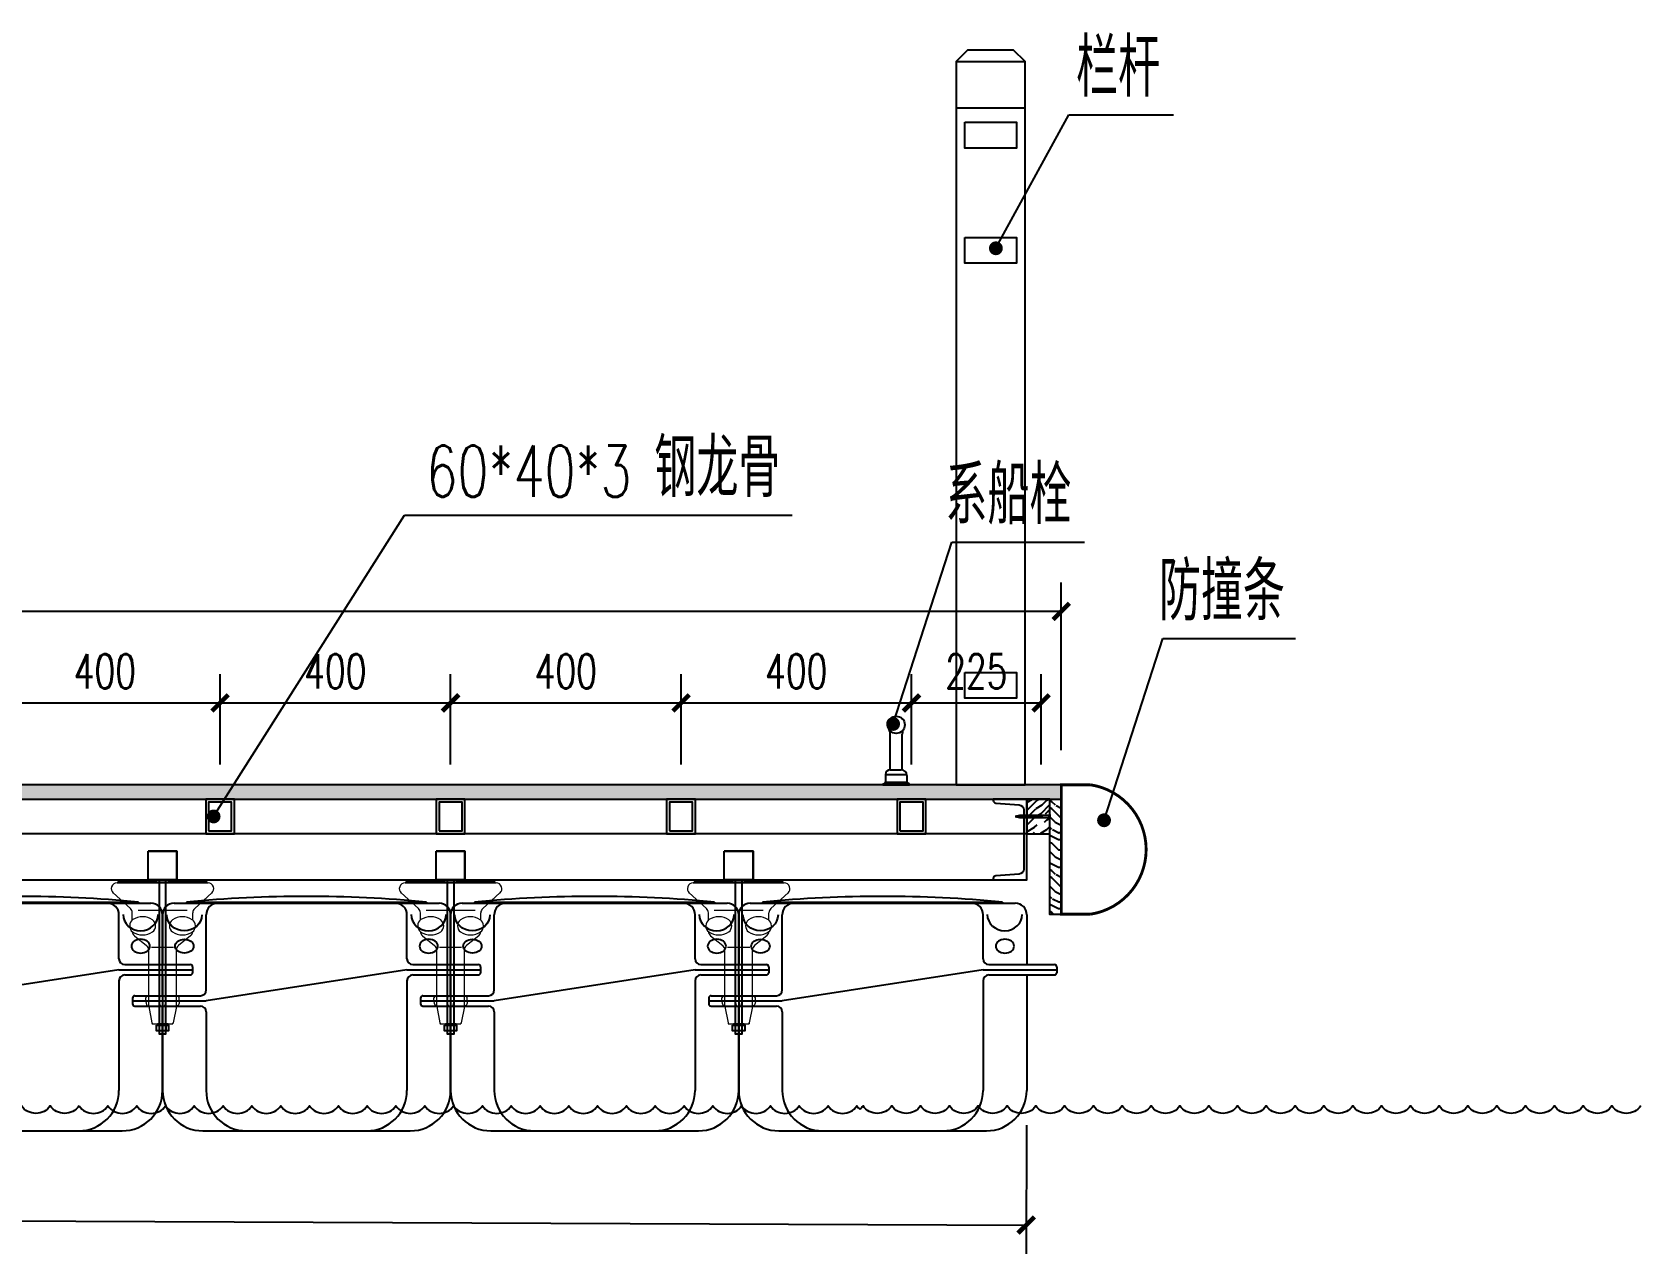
# Model space of a CAD drawing. Header units: millimetres. Extents: x -1003406 to 3312184, y 81337 to 716393.
# Drawn here: x 1095344 to 1098136, y 403350 to 405471 of the extents above; entities that cross this region are included whole.
import ezdxf

# ---------------------------------------------------------------- set-up
doc = ezdxf.new("R2010")
doc.units = ezdxf.units.MM
doc.header["$LTSCALE"] = 10
doc.layers.get('0').update_dxf_attribs({"linetype": 'CONTINUOUS'})
doc.layers.get('Defpoints').update_dxf_attribs({"linetype": 'CONTINUOUS'})
for name, color, linetype in [('DIM_LEAD', 3, 'CONTINUOUS'), ('PUB_DIM', 3, 'CONTINUOUS'), ('PUB_TEXT', 7, 'CONTINUOUS'), ('W-_ANTICOLLISION防撞措施', 192, 'CONTINUOUS'), ('W-bridge approach引桥', 4, 'CONTINUOUS'), ('W-FLOAT_BOWL浮筒', 253, 'CONTINUOUS'), ('W-PLASTIC_RAILINGS塑木栏杆', 6, 'CONTINUOUS'), ('W-STEEL_FRAME钢架', 3, 'CONTINUOUS'), ('W-WOOD_FLOOR木地板', 30, 'CONTINUOUS'), ('W-WOOD_STUD木龙骨', 25, 'CONTINUOUS'), ('变形缝', 4, 'CONTINUOUS'), ('塑木板', 32, 'CONTINUOUS'), ('尺寸', 6, 'CONTINUOUS'), ('木板', 42, 'CONTINUOUS'), ('栏杆', 4, 'CONTINUOUS'), ('短销钉', 253, 'CONTINUOUS'), ('螺栓', 146, 'CONTINUOUS'), ('龙骨', 10, 'CONTINUOUS')]:
    doc.layers.add(name, color=color, linetype=linetype)
doc.layers.add('伯利恒浮筒', color=5, linetype='CONTINUOUS', lineweight=5)
doc.styles.add('_TCH_DIM', font='SIMPLEX', dxfattribs={"bigfont": 'GBCBIG'})
doc.styles.add('_TCH_DIM_T3', font='SIMPLEX', dxfattribs={"width": 0.705882, "bigfont": 'GBCBIG'})
doc.dimstyles.new('_T&20', dxfattribs={"dimtxt": 59.5, "dimasz": 20, "dimexe": 50, "dimexo": 60, "dimgap": 20, "dimtad": 1, "dimdec": 0, "dimzin": 0, "dimdsep": 46, "dimtxsty": '_TCH_DIM_T3', "dimblk": 'ARCHTICK', "dimcen": 0.09, "dimclrt": 7, "dimazin": 2, "dimtfac": 1, "dimtdec": 0, "dimtix": 1, "dimtmove": 2, "dimatfit": 3, "dimfxl": 1, "dimtolj": 1, "dimtzin": 0, "dimarcsym": 0})
doc.dimstyles.new('_TCH_ARCH&&20', dxfattribs={"dimtxt": 59.5, "dimasz": 20, "dimexe": 50, "dimexo": 60, "dimgap": 25.25, "dimtad": 1, "dimdec": 0, "dimzin": 0, "dimdsep": 46, "dimtxsty": '_TCH_DIM_T3', "dimblk": 'ARCHTICK', "dimcen": 0.09, "dimclrt": 7, "dimazin": 2, "dimtfac": 1, "dimtdec": 0, "dimtix": 1, "dimtmove": 2, "dimatfit": 3, "dimfxl": 100, "dimtolj": 1, "dimtzin": 0, "dimarcsym": 0})

# ---------------------------------------------------------------- blocks, each defined once
blk = doc.blocks.new('_ArchTick')
at = {"color": 0, "const_width": 0.4}
blk.add_lwpolyline([(-0.71, -0.71), (0.71, 0.71)], dxfattribs=at)
blk = doc.blocks.new('*D561')
at = {"layer": 'Defpoints', "color": 0, "transparency": 16777216}
for p in [(1093070.4, 403649.7), (1097070.4, 403633.8), (1097069.5, 403400.3)]:
    blk.add_point(p, dxfattribs=at)
at = {"layer": 'PUB_DIM', "color": 0, "lineweight": -2, "transparency": 16777216}
for p, q in [((1093070.2, 403589.7), (1093069.3, 403366.3)), ((1097070.2, 403573.8), (1097069.3, 403350.3)), ((1093069.5, 403416.3), (1097069.5, 403400.3))]:
    blk.add_line(p, q, dxfattribs=at)
at = {"layer": 'PUB_DIM', "color": 0, "lineweight": -2, "transparency": 16777216, "xscale": 20, "yscale": 20, "zscale": 20}
for p, rotation in [((1093069.5, 403416.3), 179.7718428806145), ((1097069.5, 403400.3), 359.7718428806145)]:
    blk.add_blockref('_ArchTick', p, dxfattribs=dict(at, rotation=rotation))
at = {"layer": 'PUB_DIM', "color": 7, "transparency": 16777216, "insert": (1095069.7, 403458.1), "char_height": 59.5, "attachment_point": 5, "rotation": 359.7718, "style": '_TCH_DIM_T3'}
blk.add_mtext('\\A1;4000', dxfattribs=at)
blk = doc.blocks.new('*D562')
at = {"layer": 'Defpoints', "color": 0, "transparency": 16777216}
for p in [(1093010.4, 404465.3), (1093010.4, 404214.6), (1097130.4, 404164.5)]:
    blk.add_point(p, dxfattribs=at)
at = {"layer": 'PUB_DIM', "color": 0, "lineweight": -2, "transparency": 16777216}
for p, q in [((1093010.4, 404274.6), (1093010.4, 404515.3)), ((1097130.4, 404224.5), (1097130.4, 404515.3)), ((1097130.4, 404465.3), (1093010.4, 404465.3))]:
    blk.add_line(p, q, dxfattribs=at)
at = {"layer": 'PUB_DIM', "color": 0, "lineweight": -2, "transparency": 16777216, "xscale": 20, "yscale": 20, "zscale": 20, "rotation": 180}
blk.add_blockref('_ArchTick', (1093010.4, 404465.3), dxfattribs=at)
at = {"layer": 'PUB_DIM', "color": 0, "lineweight": -2, "transparency": 16777216, "xscale": 20, "yscale": 20, "zscale": 20}
blk.add_blockref('_ArchTick', (1097130.4, 404465.3), dxfattribs=at)
at = {"layer": 'PUB_DIM', "color": 7, "transparency": 16777216, "insert": (1095070.4, 404515), "char_height": 59.5, "attachment_point": 5, "style": '_TCH_DIM_T3'}
blk.add_mtext('\\A1;4120', dxfattribs=at)
blk = doc.blocks.new('*U540')
at = {"color": 5}
for p, q in [((2.5, -13.4), (-2.5, -14.2)), ((2.5, -13.4), (-2.5, -14.2)), ((2.5, -15.4), (-2.5, -16.2)), ((2.5, -15.4), (-2.5, -16.2)), ((2.5, -17.4), (-2.5, -18.2)), ((2.5, -17.4), (-2.5, -18.2)), ((2.5, -19.4), (-2.5, -20.2)), ((2.5, -19.4), (-2.5, -20.2)), ((2.5, -19.4), (-2.5, -20.2)), ((2.5, -19.4), (-2.5, -20.2)), ((2.5, -21.4), (-2.5, -22.2)), ((2.5, -21.4), (-2.5, -22.2)), ((2.5, -21.4), (-2.5, -22.2)), ((2.5, -21.4), (-2.5, -22.2)), ((2.5, -23.4), (-2.5, -24.2)), ((2.5, -23.4), (-2.5, -24.2)), ((2.5, -25.4), (-2.5, -26.2)), ((2.5, -25.4), (-2.5, -26.2)), ((2.5, -27.4), (-2.5, -28.2)), ((2.5, -27.4), (-2.5, -28.2)), ((-1.9, -52.5), (-1.9, -1)), ((-1.9, -1), (1.8, -1)), ((1.8, -1), (1.8, -52.5)), ((2.5, -29.4), (-2.5, -30.2)), ((2.5, -29.4), (-2.5, -30.2)), ((2.5, -29.4), (-2.5, -30.2)), ((2.5, -29.4), (-2.5, -30.2)), ((2.5, -31.4), (-2.5, -32.2)), ((2.5, -31.4), (-2.5, -32.2)), ((2.5, -31.4), (-2.5, -32.2)), ((2.5, -31.4), (-2.5, -32.2)), ((2.5, -33.4), (-2.5, -34.2)), ((2.5, -33.4), (-2.5, -34.2)), ((2.5, -35.4), (-2.5, -36.2)), ((2.5, -35.4), (-2.5, -36.2)), ((2.5, -37.4), (-2.5, -38.2)), ((2.5, -37.4), (-2.5, -38.2)), ((2.5, -39.4), (-2.5, -40.2)), ((2.5, -39.4), (-2.5, -40.2)), ((2.5, -39.4), (-2.5, -40.2)), ((2.5, -39.4), (-2.5, -40.2)), ((2.5, -41.4), (-2.5, -42.2)), ((2.5, -41.4), (-2.5, -42.2)), ((2.5, -41.4), (-2.5, -42.2)), ((2.5, -41.4), (-2.5, -42.2)), ((2.5, -43.4), (-2.5, -44.2)), ((2.5, -43.4), (-2.5, -44.2)), ((2.5, -46.4), (-2.5, -47.2)), ((2.5, -46.4), (-2.5, -47.2)), ((2.5, -48.4), (-2.5, -49.2)), ((2.5, -48.4), (-2.5, -49.2)), ((2.5, -48.4), (-2.5, -49.2)), ((2.5, -48.4), (-2.5, -49.2)), ((2.5, -50.4), (-2.5, -51.2)), ((2.5, -50.4), (-2.5, -51.2)), ((2.5, -50.4), (-2.5, -51.2)), ((2.5, -50.4), (-2.5, -51.2)), ((2.5, -52.4), (-2.5, -53.2)), ((2.5, -52.4), (-2.5, -53.2)), ((2.5, -52.4), (-2.5, -53.2)), ((0, -60), (-1.9, -52.5)), ((2, -54.5), (-1.9, -55.1)), ((1.8, -52.5), (0, -60)), ((1.5, -56.6), (-1.4, -57)), ((1, -58.6), (-0.9, -59))]:
    blk.add_line(p, q, dxfattribs=at)
blk.add_lwpolyline([(-3.2, 0), (-2.2, -1), (2.2, -1), (3.2, 0)], close=True, dxfattribs=at)
blk = doc.blocks.new('A$C0837b8cf')
at = {"layer": 'W-STEEL_FRAME钢架'}
blk.add_lwpolyline([(0, 0), (0, 140), (58, 140), (58, 137.5, -0.414214), (53.8, 133.2), (13, 130.1, 0.385314), (5.3, 121.7), (5.3, 18.3, 0.385314), (13, 9.9), (53.8, 6.8, -0.414214), (58, 2.5), (58, 0)], format="xyb", close=True, dxfattribs=at)
blk = doc.blocks.new('blhft')
at = {"layer": 'W-FLOAT_BOWL浮筒'}
for p, q in [((-230, 395), (230, 395)), ((-208.5, 397), (208.2, 397)), ((-208.5, 397), (-208.5, 395)), ((208.2, 397), (208.2, 395)), ((-250, 234.5), (-250, 375)), ((-174.3, 244.5), (-174.3, 375)), ((174.3, 298.5), (174.3, 375)), ((250, 375), (250, 288.5)), ((174.3, 279.5), (-174.3, 225.5)), ((174.3, 279.5), (302.1, 279.5)), ((184.3, 288.5), (298.1, 288.5)), ((174.3, 260.5), (174.3, 70)), ((184.3, 270.5), (298.1, 270.5)), ((250, 270.5), (250, 70)), ((-302, 225.5), (-174.3, 225.5)), ((-298, 234.5), (-184.3, 234.5)), ((-298, 216.5), (-184.3, 216.5)), ((-250, 70), (-250, 216.5)), ((-174.3, 206.5), (-174.3, 70)), ((-180, 0), (180, 0))]:
    blk.add_line(p, q, dxfattribs=at)
at = {"layer": 'W-FLOAT_BOWL浮筒', "ltscale": 0.5}
for p, q in [((302.1, 284.5), (302.1, 274.5)), ((-302, 230.5), (-302, 220.5))]:
    blk.add_line(p, q, dxfattribs=at)
at = {"layer": 'W-FLOAT_BOWL浮筒'}
for centre, radius, start, end in [((-230, 375), 20, 90, 180), ((-0.2, -1768.5), 2175.5, 84.5043, 95.4957), ((-154.3, 375), 20, 90, 180), ((154.3, 375), 20, 0, 90), ((230, 375), 20, 0, 90), ((184.3, 298.5), 10, 180, 270), ((184.3, 260.5), 10, 90, 180), ((298.1, 274.5), 4, 270, 0), ((-184.3, 244.5), 10, 270, 0), ((-298, 220.5), 4, 180, 270), ((-184.3, 206.5), 10, 0, 90), ((-180, 70), 70, 180, 270), ((-104.3, 70), 70, 180, 270), ((104.3, 70), 70, 270, 0), ((180, 70), 70, 270, 0)]:
    blk.add_arc(centre, radius, start, end, dxfattribs=at)
at = {"layer": 'W-FLOAT_BOWL浮筒', "ltscale": 0.5}
for centre, start, end in [((298.1, 284.5), 0, 90), ((-298, 230.5), 90, 180)]:
    blk.add_arc(centre, 4, start, end, dxfattribs=at)
at = {"layer": 'W-FLOAT_BOWL浮筒', "extrusion": (0, 0, -1)}
blk.add_ellipse((-212.1, 375), major_axis=(-30.4, 0), ratio=0.921809, start_param=3.141593, end_param=6.283185, dxfattribs=at)
at = {"layer": 'W-FLOAT_BOWL浮筒'}
blk.add_ellipse((211.9, 375.4), major_axis=(30.4, 0.1), ratio=0.921809, start_param=3.141593, end_param=6.283185, dxfattribs=at)
blk.add_ellipse((-212.1, 320.5), major_axis=(-16, 0), ratio=0.75, dxfattribs=at)
at = {"layer": 'W-FLOAT_BOWL浮筒', "extrusion": (0, 0, -1)}
blk.add_ellipse((212.1, 320.5), major_axis=(16, 0), ratio=0.75, dxfattribs=at)
blk = doc.blocks.new('dxd')
at = {"layer": '短销钉', "lineweight": 13}
for p, q in [((-85.7, 227.1), (-55.8, 200.2)), ((-79, 244.5), (79, 244.5)), ((-77.5, 244.5), (-77.5, 246.5)), ((-77.5, 246.5), (77.5, 246.5)), ((85.7, 227.1), (55.8, 200.2)), ((77.5, 244.5), (77.5, 246.5)), ((-42.5, 197.2), (42.5, 197.2)), ((-52.5, 180.1), (-52.5, 192.7)), ((52.5, 180.1), (52.5, 192.7)), ((-48.8, 152.9), (-27.7, 135.8)), ((48.8, 152.9), (27.7, 135.8)), ((-24, 30), (-24, 128)), ((-19.2, 132.8), (19.2, 132.8)), ((24, 30), (24, 128)), ((-29, 38.9), (-29, 45)), ((-26, 48), (-24, 48)), ((-24, 30), (24, 30)), ((-24, 30), (-18.4, 2)), ((-6, 39), (-6, 44.3)), ((6, 39), (6, 44.3)), ((24, 30), (18.4, 2)), ((26, 48), (24, 48)), ((29, 38.9), (29, 45)), ((-16, 0), (16, 0))]:
    blk.add_line(p, q, dxfattribs=at)
at = {"layer": '短销钉', "lineweight": 13, "ltscale": 0.1}
for p, q in [((-18.4, 2), (-18, 0)), ((-18, 0), (-16, 0)), ((16, 0), (18, 0)), ((18.4, 2), (18, 0))]:
    blk.add_line(p, q, dxfattribs=at)
at = {"layer": '短销钉', "lineweight": 13}
for centre, radius, start, end in [((-79, 234.5), 10, 90, 228.0009), ((0, -1254.1), 1502.6, 87.0435, 92.9565), ((79, 234.5), 10, 311.9991, 90), ((-62.5, 192.7), 10, 0, 48.0009), ((62.5, 192.7), 10, 131.9991, 180), ((-43.5, 170), 13.5, 126.5657, 231), ((-34.5, 154.5), 31.4, 56.4166, 122.8531), ((-25.5, 170), 13.5, 308.3696, 51.9011), ((25.5, 170), 13.5, 128.0989, 231.6304), ((34.5, 154.5), 31.3, 57.1287, 123.6019), ((43.5, 170), 13.5, 309, 53.4343), ((-42.5, 160.6), 10, 184.1479, 231), ((-34.5, 185.6), 31.4, 236.1381, 303.5569), ((34.5, 185.6), 31.4, 236.4385, 303.8665), ((42.5, 160.6), 10, 309, 355.8521), ((-34, 128), 10, 0, 51), ((34, 128), 10, 129, 180), ((-26, 45), 3, 90, 180), ((-3, 44.3), 3, 115.3769, 180), ((0, 38), 10, 64.6231, 115.3769), ((3, 44.3), 3, 0, 64.6231), ((26, 45), 3, 0, 90), ((-16, 2.5), 2.5, 191.3099, 270), ((16, 2.5), 2.5, 270, 348.6901)]:
    blk.add_arc(centre, radius, start, end, dxfattribs=at)
for centre, major_axis, start_param, end_param in [((-23, 38.9), (0, -9), 4.712389, 6.115737), ((0, 39), (0, 9), 1.570796, 4.712389)]:
    blk.add_ellipse(centre, major_axis=major_axis, ratio=0.666667, start_param=start_param, end_param=end_param, dxfattribs=at)
at = {"layer": '短销钉', "lineweight": 13, "extrusion": (0, 0, -1)}
blk.add_ellipse((23, 38.9), major_axis=(0, -9), ratio=0.666667, start_param=4.712389, end_param=6.115737, dxfattribs=at)
blk = doc.blocks.new('短销固定件正视面')
at = {"layer": '塑木板', "color": 156}
blk.add_lwpolyline([(2149439.3, 351498.7), (2149442.3, 351498.7), (2149489.3, 351498.7), (2149489.3, 351451.7), (2149489.3, 351448.7), (2149439.3, 351448.7)], close=True, dxfattribs=at)
at = {"layer": '塑木板', "color": 5}
blk.add_lwpolyline([(2149489.3, 351448.7), (2149489.3, 351498.7), (2149439.3, 351498.7)], dxfattribs=at)
at = {"layer": '螺栓', "color": 156}
blk.add_lwpolyline([(2149458.3, 351448.7), (2149458.3, 351181.7), (2149470.3, 351181.7), (2149470.3, 351448.7)], dxfattribs=at)
for points in [[(2149453.8, 351196.7), (2149474.8, 351196.7), (2149474.8, 351186.7), (2149453.8, 351186.7)], [(2149455.3, 351198.7), (2149473.3, 351198.7), (2149473.3, 351196.7), (2149455.3, 351196.7)], [(2149458.8, 351196.7), (2149469.8, 351196.7), (2149469.8, 351186.7), (2149458.8, 351186.7)]]:
    blk.add_lwpolyline(points, close=True, dxfattribs=at)
blk = doc.blocks.new('A$Caaf65ce9')
at = {"layer": '栏杆'}
for p, q in [((0, 1255), (120, 1255)), ((0, 1175), (120, 1175))]:
    blk.add_line(p, q, dxfattribs=at)
for points in [[(0, 0), (120, 0), (120, 1255), (120, 1255), (100, 1275), (20, 1275), (0, 1255), (0, 1255)], [(15, 1150), (105, 1150), (105, 1105), (15, 1105)], [(15, 950), (105, 950), (105, 905), (15, 905)], [(15, 195), (105, 195), (105, 150), (15, 150)]]:
    blk.add_lwpolyline(points, close=True, dxfattribs=at)
blk = doc.blocks.new('*D570')
at = {"layer": 'Defpoints', "color": 0, "transparency": 16777216}
for p in [(1095670.4, 404306.5), (1095270.4, 404139.5), (1095670.4, 404139.5)]:
    blk.add_point(p, dxfattribs=at)
at = {"layer": 'PUB_DIM', "color": 0, "lineweight": -2, "transparency": 16777216}
for p, q in [((1095270.4, 404199.5), (1095270.4, 404356.5)), ((1095670.4, 404199.5), (1095670.4, 404356.5)), ((1095270.4, 404306.5), (1095670.4, 404306.5))]:
    blk.add_line(p, q, dxfattribs=at)
at = {"layer": 'PUB_DIM', "color": 0, "lineweight": -2, "transparency": 16777216, "xscale": 20, "yscale": 20, "zscale": 20, "rotation": 180}
blk.add_blockref('_ArchTick', (1095270.4, 404306.5), dxfattribs=at)
at = {"layer": 'PUB_DIM', "color": 0, "lineweight": -2, "transparency": 16777216, "xscale": 20, "yscale": 20, "zscale": 20}
blk.add_blockref('_ArchTick', (1095670.4, 404306.5), dxfattribs=at)
at = {"layer": 'PUB_DIM', "color": 7, "transparency": 16777216, "insert": (1095470.4, 404361.5), "char_height": 59.5, "attachment_point": 5, "style": '_TCH_DIM_T3'}
blk.add_mtext('\\A1;400', dxfattribs=at)
blk = doc.blocks.new('*D571')
at = {"layer": 'Defpoints', "color": 0, "transparency": 16777216}
for p in [(1096070.4, 404306.5), (1095670.4, 404139.5), (1096070.4, 404139.5)]:
    blk.add_point(p, dxfattribs=at)
at = {"layer": 'PUB_DIM', "color": 0, "lineweight": -2, "transparency": 16777216}
for p, q in [((1095670.4, 404199.5), (1095670.4, 404356.5)), ((1096070.4, 404199.5), (1096070.4, 404356.5)), ((1095670.4, 404306.5), (1096070.4, 404306.5))]:
    blk.add_line(p, q, dxfattribs=at)
at = {"layer": 'PUB_DIM', "color": 0, "lineweight": -2, "transparency": 16777216, "xscale": 20, "yscale": 20, "zscale": 20, "rotation": 180}
blk.add_blockref('_ArchTick', (1095670.4, 404306.5), dxfattribs=at)
at = {"layer": 'PUB_DIM', "color": 0, "lineweight": -2, "transparency": 16777216, "xscale": 20, "yscale": 20, "zscale": 20}
blk.add_blockref('_ArchTick', (1096070.4, 404306.5), dxfattribs=at)
at = {"layer": 'PUB_DIM', "color": 7, "transparency": 16777216, "insert": (1095870.4, 404361.5), "char_height": 59.5, "attachment_point": 5, "style": '_TCH_DIM_T3'}
blk.add_mtext('\\A1;400', dxfattribs=at)
blk = doc.blocks.new('*D572')
at = {"layer": 'Defpoints', "color": 0, "transparency": 16777216}
for p in [(1096470.4, 404306.5), (1096070.4, 404139.5), (1096470.4, 404139.5)]:
    blk.add_point(p, dxfattribs=at)
at = {"layer": 'PUB_DIM', "color": 0, "lineweight": -2, "transparency": 16777216}
for p, q in [((1096070.4, 404199.5), (1096070.4, 404356.5)), ((1096470.4, 404199.5), (1096470.4, 404356.5)), ((1096070.4, 404306.5), (1096470.4, 404306.5))]:
    blk.add_line(p, q, dxfattribs=at)
at = {"layer": 'PUB_DIM', "color": 0, "lineweight": -2, "transparency": 16777216, "xscale": 20, "yscale": 20, "zscale": 20, "rotation": 180}
blk.add_blockref('_ArchTick', (1096070.4, 404306.5), dxfattribs=at)
at = {"layer": 'PUB_DIM', "color": 0, "lineweight": -2, "transparency": 16777216, "xscale": 20, "yscale": 20, "zscale": 20}
blk.add_blockref('_ArchTick', (1096470.4, 404306.5), dxfattribs=at)
at = {"layer": 'PUB_DIM', "color": 7, "transparency": 16777216, "insert": (1096270.4, 404361.5), "char_height": 59.5, "attachment_point": 5, "style": '_TCH_DIM_T3'}
blk.add_mtext('\\A1;400', dxfattribs=at)
blk = doc.blocks.new('*D573')
at = {"layer": 'Defpoints', "color": 0, "transparency": 16777216}
for p in [(1096870.4, 404306.5), (1096470.4, 404139.5), (1096870.4, 404139.5)]:
    blk.add_point(p, dxfattribs=at)
at = {"layer": 'PUB_DIM', "color": 0, "lineweight": -2, "transparency": 16777216}
for p, q in [((1096470.4, 404199.5), (1096470.4, 404356.5)), ((1096870.4, 404199.5), (1096870.4, 404356.5)), ((1096470.4, 404306.5), (1096870.4, 404306.5))]:
    blk.add_line(p, q, dxfattribs=at)
at = {"layer": 'PUB_DIM', "color": 0, "lineweight": -2, "transparency": 16777216, "xscale": 20, "yscale": 20, "zscale": 20, "rotation": 180}
blk.add_blockref('_ArchTick', (1096470.4, 404306.5), dxfattribs=at)
at = {"layer": 'PUB_DIM', "color": 0, "lineweight": -2, "transparency": 16777216, "xscale": 20, "yscale": 20, "zscale": 20}
blk.add_blockref('_ArchTick', (1096870.4, 404306.5), dxfattribs=at)
at = {"layer": 'PUB_DIM', "color": 7, "transparency": 16777216, "insert": (1096670.4, 404361.5), "char_height": 59.5, "attachment_point": 5, "style": '_TCH_DIM_T3'}
blk.add_mtext('\\A1;400', dxfattribs=at)
blk = doc.blocks.new('*D574')
at = {"layer": 'Defpoints', "color": 0, "transparency": 16777216}
for p in [(1097095.4, 404306.5), (1096870.4, 404139.5), (1097095.4, 404139.5)]:
    blk.add_point(p, dxfattribs=at)
at = {"layer": 'PUB_DIM', "color": 0, "lineweight": -2, "transparency": 16777216}
for p, q in [((1096870.4, 404199.5), (1096870.4, 404356.5)), ((1097095.4, 404199.5), (1097095.4, 404356.5)), ((1096870.4, 404306.5), (1097095.4, 404306.5))]:
    blk.add_line(p, q, dxfattribs=at)
at = {"layer": 'PUB_DIM', "color": 0, "lineweight": -2, "transparency": 16777216, "xscale": 20, "yscale": 20, "zscale": 20, "rotation": 180}
blk.add_blockref('_ArchTick', (1096870.4, 404306.5), dxfattribs=at)
at = {"layer": 'PUB_DIM', "color": 0, "lineweight": -2, "transparency": 16777216, "xscale": 20, "yscale": 20, "zscale": 20}
blk.add_blockref('_ArchTick', (1097095.4, 404306.5), dxfattribs=at)
at = {"layer": 'PUB_DIM', "color": 7, "transparency": 16777216, "insert": (1096982.9, 404361.5), "char_height": 59.5, "attachment_point": 5, "style": '_TCH_DIM_T3'}
blk.add_mtext('\\A1;225', dxfattribs=at)
blk = doc.blocks.new('*U541')
at = {"layer": '龙骨'}
for points in [[(-25, -30), (25, -30), (25, 30), (-25, 30)], [(-20, -25), (20, -25), (20, 25), (-20, 25)]]:
    blk.add_lwpolyline(points, close=True, dxfattribs=at)
blk = doc.blocks.new('*U542')
at = {"layer": '变形缝', "color": 0, "linetype": 'ByBlock', "lineweight": -2, "transparency": 16777216}
for p in [(0, 0), (400, 0), (800, 0), (1200, 0), (1600, 0), (2000, 0), (2400, 0), (2800, 0), (3200, 0), (3600, 0)]:
    blk.add_blockref('*U541', p, dxfattribs=at)
blk = doc.blocks.new('A$C47c33f2f')
at = {"color": 4}
for p, q in [((12.5, 26), (12.5, 88)), ((33.5, 25.6), (33.5, 88)), ((0, 0), (46, 0)), ((43.5, 2.5), (2.5, 2.5)), ((2.5, 2.5), (2.5, 2.5)), ((4.5, 18), (4.5, 4.5)), ((4.5, 18), (41.5, 18)), ((4.5, 4.5), (41.5, 4.5)), ((12.5, 26), (31.5, 26)), ((41.5, 16), (41.5, 4.5))]:
    blk.add_line(p, q, dxfattribs=at)
blk.add_circle((23, 104), 15, dxfattribs=at)
for centre, radius, start, end in [((-4.8, 87.6), 17.3, 1.4825, 29.9307), ((50.8, 87.6), 17.3, 150.0693, 178.5175), ((2.5, 0), 2.5, 90, 180), ((2.5, 4.5), 2, 270, 0), ((12.5, 18), 8, 90, 180), ((31.5, 16), 10, 0, 90), ((43.5, 4.5), 2, 180, 270), ((43.5, 0), 2.5, 0, 90)]:
    blk.add_arc(centre, radius, start, end, dxfattribs=at)
at = {"layer": '尺寸'}
for p, q in [((0, 0), (0, 0)), ((0.5, 0), (0.5, 0)), ((43.5, 2.5), (43.5, 2.5)), ((45.5, 0), (45.5, 0))]:
    blk.add_line(p, q, dxfattribs=at)

msp = doc.modelspace()

# ---------------------------------------------------------------- hatches: boundary and pattern name
at = {"layer": 'W-WOOD_STUD木龙骨'}
h = msp.add_hatch(dxfattribs=at)
h.set_pattern_fill('木纹03', color=256, scale=100)
h.set_pattern_definition([(0, (-53054.51, -38965.61), (200, 200), [10, -190]), (90, (-52974.51, -38895.61), (-200, 200), [20, -180]), (45, (-53014.51, -38915.61), (0, 199.998082), [14.14, -42.42, 14.14, -28.28, 99, -85]), (45, (-53064.51, -38975.61), (0, 200), [14.142, -28.284, 14.142, -226.2]), (45, (-52994.51, -38955.61), (0, 200), [14.142, -268.700712]), (45, (-52974.51, -38965.61), (0, 200), [14.142, -268.700712]), (45, (-53004.51, -38945.61), (0, 200), [14.142, -268.700712]), (45, (-53014.51, -38935.61), (0, 200), [28.284, -254.558712]), (45, (-52964.51, -38785.61), (0, 200), [28.284, -254.558712]), (45, (-53034.51, -38925.61), (0, 200), [56.568, -226.274712]), (45, (-53044.51, -38915.61), (0, 200), [56.568, -226.274712]), (45, (-52914.51, -38855.61), (0, 200), [56.568, -226.274712]), (45, (-53054.51, -38895.61), (0, 200), [42.4264, -240.416312]), (45, (-53094.51, -38865.61), (0, 200), [42.4264, -240.416312]), (45, (-53074.51, -38885.61), (0, 200), [42.4264, -240.416312]), (45, (-52944.51, -38825.61), (0, 200), [70.71068, -212.132032]), (45, (-52964.51, -38815.61), (0, 200), [70.71068, -212.132032]), (45, (-52944.51, -38865.61), (0, 200), [98.99495, -183.847763]), (26.565051, (-53034.51, -38945.61), (200, 8e-08), [22.360678, -424.852916]), (26.565051, (-52994.51, -38885.61), (200, 8e-08), [22.360678, -424.852916]), (26.565051, (-53004.51, -38905.61), (200, 8e-08), [22.360678, -424.852916]), (26.565051, (-53044.51, -38965.61), (200, 8e-08), [44.72136, -402.492235]), (26.565051, (-53004.51, -38875.61), (200, 8e-08), [67.08204, -380.131556]), (26.565051, (-53024.51, -38865.61), (200, 8e-08), [89.44272, -357.770876]), (26.565051, (-53044.51, -38855.61), (200, 8e-08), [89.44272, -357.770876]), (26.565051, (-53074.51, -38795.61), (200, 8e-08), [89.44272, -357.770876]), (26.565051, (-53074.51, -38815.61), (200, 8e-08), [111.8034, -335.410195]), (26.565051, (-53064.51, -38835.61), (200, 8e-08), [111.8034, -335.410195]), (63.434949, (-52994.51, -38915.61), (1e-08, 200), [22.360678, -424.852916]), (63.434949, (-53024.51, -38935.61), (1e-08, 200), [22.360678, -424.852916]), (63.434949, (-53054.51, -38965.61), (1e-08, 200), [44.72136, -402.492235]), (63.434949, (-52994.51, -38935.61), (1e-08, 200), [44.72136, -402.492235]), (63.434949, (-53074.51, -38975.61), (1e-08, 200), [67.08204, -380.131556]), (63.434949, (-53094.51, -38975.61), (1e-08, 200), [89.44272, -357.770876]), (63.434949, (-52914.51, -38965.61), (1e-08, 200), [89.44272, -357.770876]), (63.434949, (-52984.51, -38945.61), (1e-08, 200), [89.44272, -357.770876]), (63.434949, (-52944.51, -38965.61), (1e-08, 200), [111.8034, -335.410195]), (63.434949, (-52964.51, -38955.61), (1e-08, 200), [111.8034, -335.410195])])
h.paths.add_polyline_path([(1093010.4, 404139.5), (1097130.4, 404139.5), (1097130.4, 404164.5), (1093010.4, 404164.5)])
h = msp.add_hatch(dxfattribs=at)
h.set_pattern_fill('木纹02', color=256, scale=30, angle=45)
h.set_pattern_definition([(45, (1023792.4, 321609.62), (-84.85281, 84.85281), [24, -36, 12, -48]), (45, (1023849.67, 321671.14), (-84.85281, 84.85281), [24, -96]), (45, (1023836.94, 321666.9), (-84.85281, 84.85281), [12, -108]), (45, (1023788.15, 321622.35), (-84.85281, 84.85281), [6, -84, 6, -24]), (45, (1023813.61, 321656.29), (-84.85281, 84.85281), [24, -36, 6, -54]), (45, (1023790.28, 321637.2), (-84.85281, 84.85281), [18, -102]), (45, (1023809.37, 321660.53), (-84.85281, 84.85281), [36, -84]), (45, (1023781.79, 321637.2), (-84.85281, 84.85281), [24, -96]), (45, (1023813.61, 321673.26), (-84.85281, 84.85281), [60, -60]), (45, (1023783.91, 321652.05), (-84.85281, 84.85281), [12, -36, 24, -48]), (45, (1023841.19, 321713.57), (-84.85281, 84.85281), [24, -96]), (45, (1023822.1, 321698.72), (-84.85281, 84.85281), [12, -108]), (45, (1023803, 321683.87), (-84.85281, 84.85281), [12, -108]), (45, (1023758.46, 321643.56), (-84.85281, 84.85281), [24, -96]), (45, (1023798.76, 321688.11), (-84.85281, 84.85281), [24, -96]), (45, (1023794.52, 321692.35), (-84.85281, 84.85281), [24, -24, 24, -48]), (45, (1023773.3, 321679.63), (-84.85281, 84.85281), [12, -60, 24, -24]), (45, (1023788.15, 321698.72), (-84.85281, 84.85281), [36, -84]), (45, (1023783.91, 321702.96), (-84.85281, 84.85281), [24, -96]), (45, (1023747.85, 321671.14), (-84.85281, 84.85281), [36, -48, 12, -24]), (45, (1023743.61, 321675.38), (-84.85281, 84.85281), [60, -60]), (45, (1023792.4, 321728.42), (-84.85281, 84.85281), [12, -108]), (45, (1023764.82, 321705.08), (-84.85281, 84.85281), [24, -96]), (45, (1023745.73, 321690.23), (-84.85281, 84.85281), [12, -48, 12, -48]), (45, (1023735.12, 321683.87), (-84.85281, 84.85281), [12, -36, 24, -48]), (45, (1023749.97, 321702.96), (-84.85281, 84.85281), [12, -60, 12, -36]), (45, (1023764.82, 321722.05), (-84.85281, 84.85281), [36, -84]), (45, (1023726.64, 321692.35), (-84.85281, 84.85281), [24, -96]), (45, (1023766.94, 321736.9), (-84.85281, 84.85281), [12, -108]), (45, (1023781.79, 321755.99), (-84.85281, 84.85281), [12, -108]), (59.036243, (1023845.43, 321675.382), (84.852814, 84.852814), [12.36, -482.41266]), (59.036243, (1023834.824, 321702.96), (84.852814, 84.852814), [12.36, -482.41266]), (59.036243, (1023775.427, 321745.386), (84.852814, 84.852814), [12.36, -482.41266]), (59.036243, (1023781.79, 321688.11), (84.852814, 84.852814), [12.36, -482.41266]), (59.036243, (1023786.033, 321717.81), (84.852814, 84.852814), [12.36, -482.41266]), (59.036243, (1023800.883, 321719.93), (84.852814, 84.852814), [12.36, -482.41266]), (59.036243, (1023743.607, 321692.353), (84.852814, 84.852814), [12.36, -482.41266]), (59.036243, (1023781.79, 321722.052), (84.852814, 84.852814), [12.36, -482.41266]), (59.036243, (1023830.58, 321707.202), (84.852814, 84.852814), [24.72, -470.05266]), (59.036243, (1023815.732, 321705.08), (84.852814, 84.852814), [24.72, -470.05266]), (59.036243, (1023811.49, 321709.324), (84.852814, 84.852814), [24.72, -470.05266]), (210.963757, (1023813.61, 321656.29), (-84.852814, -84.852814), [12.36, -24.72, 12.36, -445.33266]), (210.963757, (1023783.912, 321652.048), (-84.852814, -84.852814), [12.36, -482.41266]), (210.963757, (1023745.728, 321690.232), (-84.852814, -84.852814), [24.72, -470.05266]), (239.036243, (1023849.673, 321671.14), (-84.852814, -84.852814), [12.36, -482.41266]), (30.963757, (1023866.643, 321688.11), (84.852814, 84.852814), [12.36, -482.41266]), (30.963757, (1023811.49, 321692.353), (84.852814, 84.852814), [12.36, -482.41266]), (30.963757, (1023813.61, 321724.173), (84.852814, 84.852814), [12.36, -482.41266]), (30.963757, (1023773.305, 321696.596), (84.852814, 84.852814), [12.36, -482.41266]), (30.963757, (1023754.213, 321698.717), (84.852814, 84.852814), [12.36, -482.41266]), (30.963757, (1023758.456, 321711.445), (84.852814, 84.852814), [12.36, -482.41266]), (30.963757, (1023773.305, 321696.596), (84.852814, 84.852814), [12.36, -482.41266]), (30.963757, (1023786.033, 321734.78), (84.852814, 84.852814), [49.44, -445.33266]), (30.963757, (1023792.397, 321626.592), (84.852814, 84.852814), [49.44, -445.33266]), (30.963757, (1023794.52, 321641.44), (84.852814, 84.852814), [49.44, -445.33266]), (30.963757, (1023798.76, 321654.17), (84.852814, 84.852814), [12.36, -24.72, 24.72, -432.97266]), (30.963757, (1023792.397, 321660.533), (84.852814, 84.852814), [24.72, -24.72, 24.72, -420.61266]), (30.963757, (1023775.427, 321660.533), (84.852814, 84.852814), [49.44, -445.33266]), (30.963757, (1023760.577, 321658.412), (84.852814, 84.852814), [49.44, -445.33266]), (30.963757, (1023756.335, 321662.655), (84.852814, 84.852814), [49.44, -445.33266]), (30.963757, (1023790.276, 321747.507), (84.852814, 84.852814), [12.36, -482.41266]), (30.963768, (1023790.276, 321764.478), (84.8527974, 84.85283), [24.72, -470.05266]), (30.963768, (1023743.607, 321709.324), (84.8527974, 84.85283), [24.72, -470.05266]), (30.963758, (1023809.368, 321626.592), (84.852812, 84.852815), [49.44, -445.33266]), (30.963758, (1023800.883, 321736.9), (84.852812, 84.852815), [37.08, -457.69266]), (30.963758, (1023815.732, 321739.022), (84.852812, 84.852815), [74.16, -420.61266])])
h.paths.add_polyline_path([(1097110.4, 404139.5), (1097070.4, 404139.5), (1097070.4, 404079.5), (1097110.4, 404079.5)])
at = {"layer": '木板'}
h = msp.add_hatch(dxfattribs=at)
h.set_pattern_fill('木纹01', color=256, scale=30)
h.set_pattern_definition([(0, (-1029268.45, -132606.61), (120, 120), [6, -114]), (0, (-1029352.45, -132594.61), (120, 120), [12, -108]), (0, (-1029274.45, -132588.61), (120, 120), [6, -114]), (0, (-1029346.45, -132576.61), (120, 120), [6, -114]), (0, (-1029274.45, -132570.61), (120, 120), [6, -114]), (0, (-1029340.45, -132564.61), (120, 120), [6, -114]), (0, (-1029274.45, -132558.61), (120, 120), [6, -114]), (0, (-1029340.45, -132546.61), (120, 120), [6, -66, 6, -42]), (0, (-1029340.45, -132534.61), (120, 120), [12, -60, 6, -42]), (0, (-1029346.45, -132516.61), (120, 120), [6, -18, 6, -48, 6, -36]), (0, (-1029352.45, -132504.61), (120, 120), [6, -24, 12, -78]), (0, (-1029274.45, -132498.61), (120, 120), [6, -114]), (0, (-1029352.45, -132492.61), (120, 120), [6, -30, 6, -78]), (45, (-1029364.45, -132606.61), (1e-14, 120), [16.97052, -152.7351074]), (45, (-1029262.45, -132606.61), (1e-14, 120), [33.941124, -135.7645034]), (45, (-1029262.45, -132546.61), (1e-14, 120), [8.4852, -161.2204274]), (45, (-1029364.45, -132534.61), (1e-14, 120), [25.45584, -144.2497874]), (45, (-1029262.45, -132534.61), (1e-14, 120), [42.426408, -127.2792194]), (45, (-1029262.45, -132516.61), (1e-14, 120), [25.45584, -144.2497874]), (315, (-1029286.45, -132504.61), (120, -3e-14), [8.4852, -161.2204274]), (315, (-1029328.45, -132600.61), (120, -3e-14), [16.97052, -152.7351074]), (315, (-1029322.45, -132552.61), (120, -3e-14), [16.97052, -152.7351074]), (315, (-1029286.45, -132576.61), (120, -3e-14), [16.97052, -152.7351074]), (315, (-1029292.45, -132528.61), (120, -3e-14), [16.97052, -152.7351074]), (315, (-1029286.45, -132516.61), (120, -3e-14), [25.45584, -144.2497874]), (315, (-1029316.45, -132588.61), (120, -3e-14), [25.45584, -144.2497874]), (315, (-1029298.45, -132582.61), (120, -3e-14), [25.45584, -144.2497874]), (315, (-1029316.45, -132540.61), (120, -3e-14), [25.45584, -144.2497874]), (315, (-1029304.45, -132534.61), (120, -3e-14), [25.45584, -144.2497874]), (26.5650512, (-1029358.45, -132582.61), (120, 5e-08), [13.416407, -254.9117496]), (26.5650512, (-1029268.45, -132588.61), (120, 5e-08), [53.665632, -214.662525]), (26.5650512, (-1029268.45, -132570.61), (120, 5e-08), [53.665632, -214.662525]), (26.5650512, (-1029268.45, -132558.61), (120, 5e-08), [53.66568, -80.4, 26.8332, -107.4292772]), (26.5650512, (-1029256.45, -132540.61), (120, 5e-08), [13.416407, -254.9117496]), (26.5650512, (-1029364.45, -132498.61), (120, 5e-08), [13.416407, -254.9117496]), (26.5650512, (-1029268.45, -132498.61), (120, 5e-08), [26.832816, -241.495341]), (333.4349488, (-1029298.45, -132606.61), (120, -5e-08), [26.832816, -241.495341]), (333.4349488, (-1029340.45, -132576.61), (120, -5e-08), [26.832816, -241.495341]), (333.4349488, (-1029340.45, -132594.61), (120, -5e-08), [13.416407, -254.911341]), (333.4349488, (-1029334.45, -132564.61), (120, -5e-08), [40.249224, -228.078933]), (333.4349488, (-1029310.45, -132564.61), (120, -5e-08), [26.832816, -241.495341]), (333.4349488, (-1029298.45, -132558.61), (120, -5e-08), [26.832816, -241.495341]), (333.4349488, (-1029334.45, -132546.61), (120, -5e-08), [13.416407, -254.911341]), (333.4349488, (-1029328.45, -132534.61), (120, -5e-08), [13.416407, -254.911341]), (333.4349488, (-1029280.45, -132510.61), (120, -5e-08), [13.416407, -254.911341]), (333.4349488, (-1029286.45, -132552.61), (120, -5e-08), [13.416407, -254.911341]), (333.4349488, (-1029340.45, -132516.61), (120, -5e-08), [40.249224, -228.078933]), (333.4349488, (-1029346.45, -132504.61), (120, -5e-08), [26.832816, -241.495341]), (333.4349488, (-1029280.45, -132540.61), (120, -5e-08), [13.416, -120.744, 13.416, -120.7521572]), (333.4349488, (-1029316.45, -132516.61), (120, -5e-08), [26.832816, -241.495341]), (333.4349488, (-1029310.45, -132504.61), (120, -5e-08), [26.832816, -241.495341]), (333.4349488, (-1029346.45, -132492.61), (120, -5e-08), [26.832816, -241.495341]), (333.4349488, (-1029310.45, -132492.61), (120, -5e-08), [26.832816, -241.495341])])
h.paths.add_polyline_path([(1097110.4, 404139.5), (1097130.4, 404139.5), (1097130.4, 403939.5), (1097110.4, 403939.5)])

# ---------------------------------------------------------------- linework, layer by layer
at = {"color": 4}
for points in [[(1095425.6, 403607, -0.520567), (1095375.6, 403607, -0.520567), (1095325.6, 403607, -0.520567)], [(1095425.6, 403607, 0.520567), (1095475.6, 403607, 0.520567), (1095525.6, 403607, 0.520567), (1095575.6, 403607, 0.520567), (1095625.6, 403607, 0.520567), (1095675.6, 403607, 0.520567), (1095725.6, 403607, 0.520567), (1095775.6, 403607, 0.520567), (1095825.6, 403607, 0.520567), (1095875.6, 403607, 0.520567), (1095925.6, 403607, 0.520567), (1095975.6, 403607, 0.520567), (1096025.6, 403607, 0.520567), (1096075.6, 403607, 0.520567), (1096125.6, 403607, 0.520567), (1096175.6, 403607, 0.520567), (1096225.6, 403607, 0.520567), (1096275.6, 403607, 0.520567), (1096325.6, 403607, 0.520567), (1096375.6, 403607, 0.520567), (1096425.6, 403607, 0.520567), (1096475.6, 403607, 0.520567), (1096525.6, 403607, 0.520567), (1096575.6, 403607, 0.520567), (1096625.6, 403607, 0.520567), (1096675.6, 403607, 0.520567), (1096725.6, 403607, 0.520567), (1096775.6, 403607, 0.064694), (1096780.9, 403601.2, 0.064694)], [(1098136.2, 403607, -0.520567), (1098086.2, 403607, -0.520567), (1098036.2, 403607, -0.520567), (1097986.2, 403607, -0.520567), (1097936.2, 403607, -0.520567), (1097886.2, 403607, -0.520567), (1097836.2, 403607, -0.520567), (1097786.2, 403607, -0.520567), (1097736.2, 403607, -0.520567), (1097686.2, 403607, -0.520567), (1097636.2, 403607, -0.520567), (1097586.2, 403607, -0.520567), (1097536.2, 403607, -0.520567), (1097486.2, 403607, -0.520567), (1097436.2, 403607, -0.520567), (1097386.2, 403607, -0.520567), (1097336.2, 403607, -0.520567), (1097286.2, 403607, -0.520567), (1097236.2, 403607, -0.520567), (1097186.2, 403607, -0.520567), (1097136.2, 403607, -0.520567), (1097086.2, 403607, -0.520567), (1097036.2, 403607, -0.520567), (1096986.2, 403607, -0.520567), (1096936.2, 403607, -0.520567), (1096886.2, 403607, -0.520567), (1096836.2, 403607, -0.520567), (1096786.2, 403607, -0.064694), (1096780.9, 403601.2, -0.064694)]]:
    msp.add_lwpolyline(points, format="xyb", dxfattribs=at)
at = {"layer": 'DIM_LEAD'}
for p, q in [((1097016.8, 405095.6), (1097143.6, 405327.3)), ((1097143.6, 405327.3), (1097324.9, 405327.3)), ((1095659.1, 404109.5), (1095990.2, 404632.4)), ((1095990.2, 404632.4), (1096663.4, 404632.4)), ((1096838.4, 404270), (1096940.5, 404585.3)), ((1096940.5, 404585.3), (1097170.7, 404585.3)), ((1097204.5, 404102.8), (1097306.6, 404418.2)), ((1097306.6, 404418.2), (1097536.8, 404418.2))]:
    msp.add_line(p, q, dxfattribs=at)
at = {"layer": 'DIM_LEAD', "const_width": 12}
for points in [[(1097014, 405090.3, 1), (1097019.7, 405100.8, 1)], [(1096836.6, 404264.3, 1), (1096840.3, 404275.7, 1)], [(1095655.8, 404104.4, 1), (1095662.3, 404114.5, 1)], [(1097202.7, 404097.1, 1), (1097206.4, 404108.5, 1)]]:
    msp.add_lwpolyline(points, format="xyb", close=True, dxfattribs=at)
at = {"layer": 'W-_ANTICOLLISION防撞措施', "const_width": 5}
msp.add_lwpolyline([(1097180.4, 403939.7, 0.865175), (1097180.4, 404164.5), (1097130.4, 404164.5), (1097130.4, 403939.7), (1097180.4, 403939.7)], format="xyb", dxfattribs=at)
at = {"layer": 'W-STEEL_FRAME钢架'}
msp.add_lwpolyline([(1093070.4, 403999.5), (1097070.4, 403999.5), (1097070.4, 404079.5), (1093070.4, 404079.5)], close=True, dxfattribs=at)
at = {"layer": 'W-WOOD_STUD木龙骨'}
for points in [[(1093010.4, 404139.5), (1097130.4, 404139.5), (1097130.4, 404164.5), (1093010.4, 404164.5)], [(1097110.4, 404139.5), (1097070.4, 404139.5), (1097070.4, 404079.5), (1097110.4, 404079.5)]]:
    msp.add_lwpolyline(points, close=True, dxfattribs=at)
at = {"layer": '木板'}
msp.add_lwpolyline([(1097110.4, 404139.5), (1097130.4, 404139.5), (1097130.4, 403939.5), (1097110.4, 403939.5)], close=True, dxfattribs=at)

# ---------------------------------------------------------------- block references
at = {"xscale": -1, "rotation": 270}
msp.add_blockref('*U540', (1097110.4, 404109.5), dxfattribs=at)
at = {"layer": 'W-bridge approach引桥'}
msp.add_blockref('A$C47c33f2f', (1096820.8, 404164.5), dxfattribs=at)
at = {"layer": 'W-PLASTIC_RAILINGS塑木栏杆'}
msp.add_blockref('A$Caaf65ce9', (1096947.7, 404164.5), dxfattribs=at)
at = {"layer": 'W-WOOD_FLOOR木地板', "xscale": -1}
msp.add_blockref('A$C0837b8cf', (1097070.4, 403999.5), dxfattribs=at)
at = {"layer": '伯利恒浮筒'}
for p in [(1095320.4, 403563.8), (1095820.4, 403563.8), (1096320.4, 403563.8), (1096820.4, 403563.8)]:
    msp.add_blockref('blhft', p, dxfattribs=at)
at = {"layer": '变形缝'}
msp.add_blockref('*U542', (1093270.4, 404109.5), dxfattribs=at)
at = {"layer": '塑木板', "color": 0}
for p in [(-1053893.9, 52550.7), (-1053393.9, 52550.7), (-1052893.9, 52550.7)]:
    msp.add_blockref('短销固定件正视面', p, dxfattribs=at)
at = {"layer": '短销钉'}
for p in [(1095570.4, 403749.5), (1096070.4, 403749.5), (1096570.4, 403749.5)]:
    msp.add_blockref('dxd', p, dxfattribs=at)

# ---------------------------------------------------------------- texts
at = {"layer": 'PUB_TEXT', "color": 7, "style": '_TCH_DIM'}
for s, p in [('栏杆', (1097156, 405358.8)), ('钢龙骨', (1096424.1, 404663.9)), ('系船栓', (1096929.2, 404616.8)), ('防撞条', (1097299.8, 404449.7))]:
    msp.add_text(s, height=101.28, dxfattribs=at).set_placement(p)
at = {"layer": 'PUB_TEXT', "color": 7, "style": '_TCH_DIM', "width": 0.705882}
msp.add_text('60*40*3', height=89.25, dxfattribs=at).set_placement((1096028.1, 404663.9))

# ---------------------------------------------------------------- dimensions: what is measured, and where the dimension line sits
at = {"layer": 'PUB_DIM'}
dim = msp.add_linear_dim(base=(1093010.4, 404465.3), p1=(1097130.4, 404164.5), p2=(1093010.4, 404214.6), dimstyle='_T&20', dxfattribs=at)
dim.commit()
dim.dimension.update_dxf_attribs({"geometry": '*D562', "text_midpoint": (1095070.4, 404515)})
for p1, p2, distance, dimstyle, picture, middle in [((1095270.4, 404139.5), (1095670.4, 404139.5), 167.1, '_TCH_ARCH&&20', '*D570', (1095470.4, 404361.5)), ((1095670.4, 404139.5), (1096070.4, 404139.5), 167.1, '_TCH_ARCH&&20', '*D571', (1095870.4, 404361.5)), ((1096070.4, 404139.5), (1096470.4, 404139.5), 167.1, '_TCH_ARCH&&20', '*D572', (1096270.4, 404361.5)), ((1096470.4, 404139.5), (1096870.4, 404139.5), 167.1, '_TCH_ARCH&&20', '*D573', (1096670.4, 404361.5)), ((1096870.4, 404139.5), (1097095.4, 404139.5), 167.1, '_TCH_ARCH&&20', '*D574', (1096982.9, 404361.5)), ((1093070.4, 403649.7), (1097070.4, 403633.8), -233.4, '_T&20', '*D561', (1095069.7, 403458.1))]:
    dim = msp.add_aligned_dim(p1=p1, p2=p2, distance=distance, dimstyle=dimstyle, dxfattribs=at)
    dim.commit()
    dim.dimension.update_dxf_attribs({"geometry": picture, "text_midpoint": middle})

doc.saveas('drawing.dxf')
